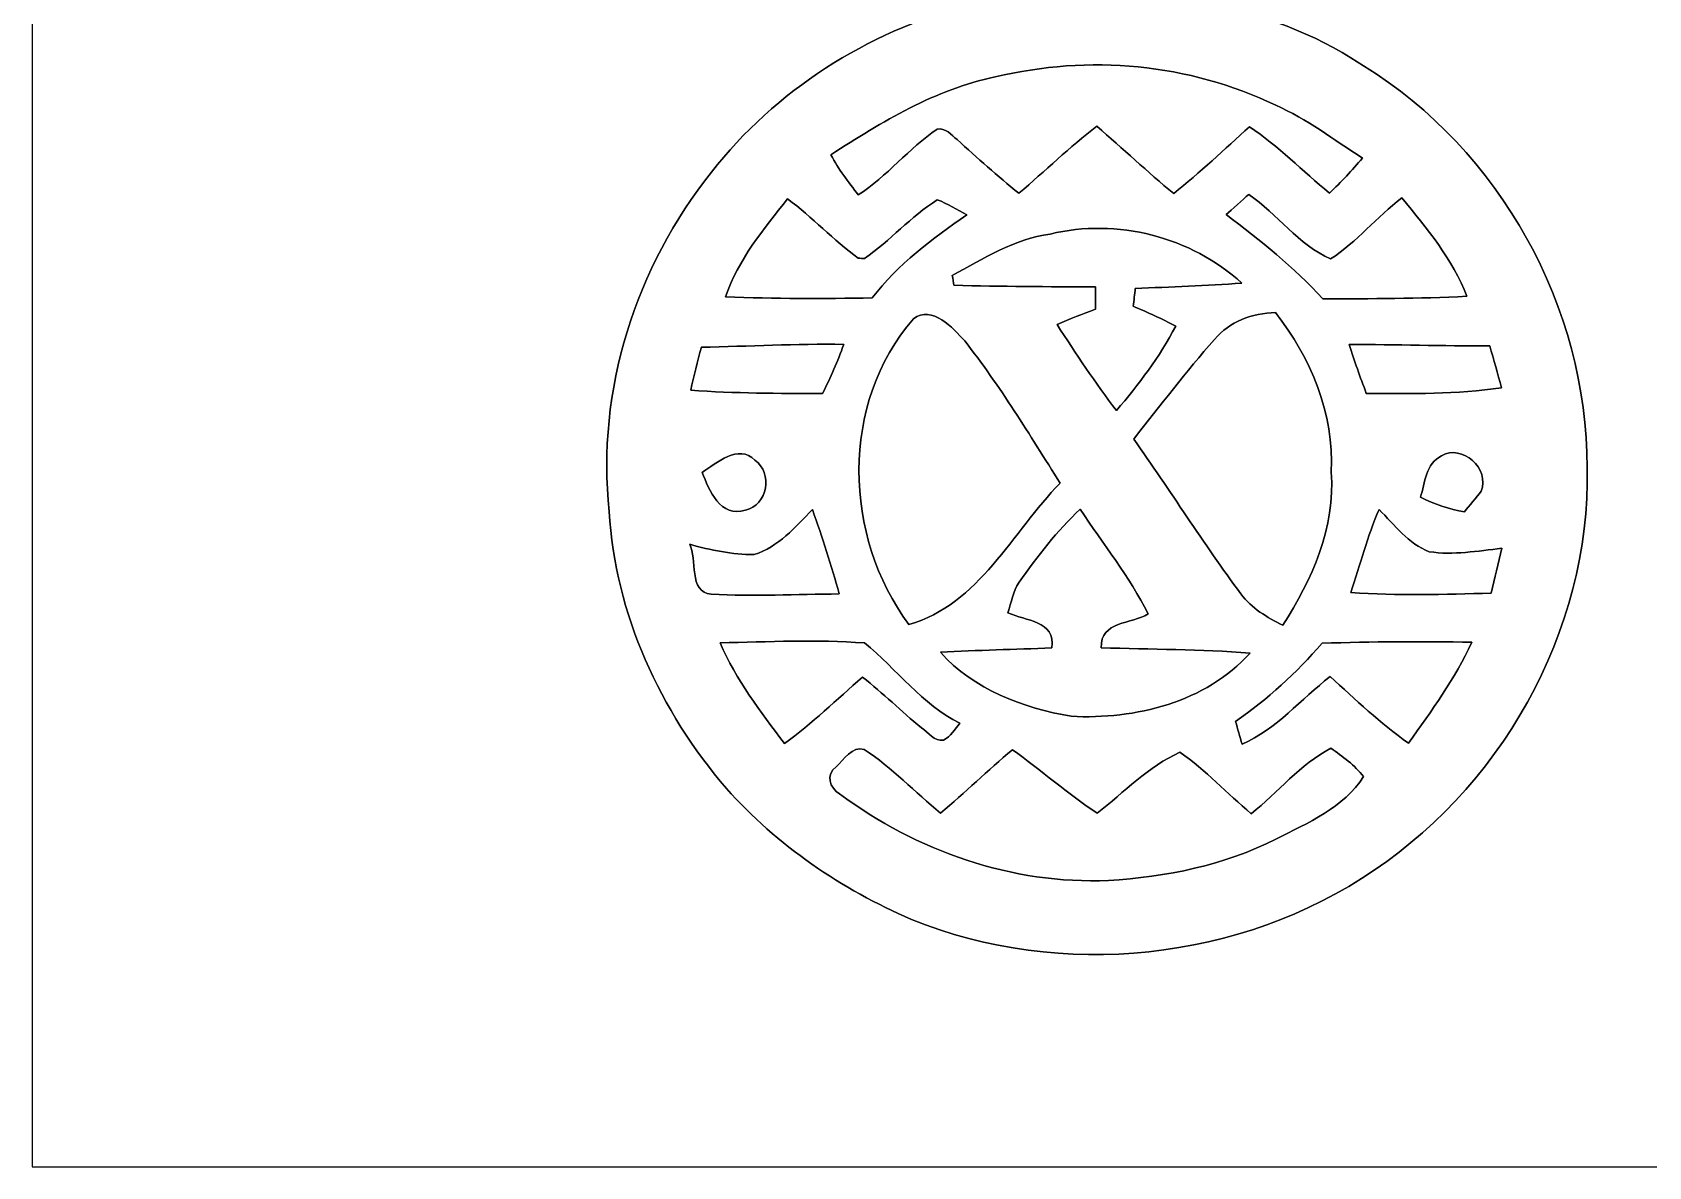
# Model space of a CAD drawing. Header units: centimetres. Extents: x -16.8 to 16.8, y -16.7 to 16.7.
# Drawn here: x -16.77 to -2.33, y -16.67 to -6.53 of the extents above; entities that cross this region are included whole.
import ezdxf

# ---------------------------------------------------------------- set-up
doc = ezdxf.new("R2010")
doc.units = ezdxf.units.CM
doc.header["$MEASUREMENT"] = 0
doc.layers.add('Layer 1', color=7, linetype='Continuous')

msp = doc.modelspace()

# ---------------------------------------------------------------- linework, layer by layer
at = {"layer": 'Layer 1', "color": 7}
for points, knots in [([(-16.77458, 16.66875), (-16.77458, 16.66875), (16.77458, 16.66875), (16.77458, 16.66875), (16.77458, 16.66875), (16.77458, 16.66875), (16.77458, -16.66875), (16.77458, -16.66875), (16.77458, -16.66875), (16.77458, -16.66875), (-16.77458, -16.66875), (-16.77458, -16.66875), (-16.77458, -16.66875), (-16.77458, -16.66875), (-16.77458, 16.66875), (-16.77458, 16.66875), (-16.77458, 16.66875), (-16.77458, 16.66875), (-16.77458, 16.66875), (-16.77458, 16.66875)], [0, 0, 0, 0, 0.16666667, 0.16666667, 0.16666667, 0.16666667, 0.33333333, 0.33333333, 0.33333333, 0.33333333, 0.5, 0.5, 0.5, 0.5, 0.66666667, 0.66666667, 0.66666667, 0.66666667, 1, 1, 1, 1]), ([(-7.36882, -3.67277), (-7.83978, -3.71193), (-8.25712, -4.19982), (-8.12871, -4.67607), (-8.12871, -4.67607), (-8.12377, -4.81824), (-7.99818, -4.97522), (-8.0899, -5.11422), (-8.0899, -5.11422), (-8.28111, -5.42607), (-8.15481, -5.80355), (-8.18974, -6.14539), (-8.18974, -6.14539), (-8.23066, -6.2357), (-8.33896, -6.25828), (-8.42292, -6.29038), (-8.42292, -6.29038), (-9.31545, -6.52674), (-10.13707, -7.04921), (-10.70575, -7.77981), (-10.70575, -7.77981), (-11.38132, -8.62189), (-11.73727, -9.73314), (-11.61909, -10.81158), (-11.61909, -10.81158), (-11.56758, -11.7281), (-11.16401, -12.59699), (-10.57275, -13.28914), (-10.57275, -13.28914), (-10.11767, -13.79643), (-9.54476, -14.19013), (-8.91963, -14.45789), (-8.91963, -14.45789), (-7.5819, -15.00117), (-5.9757, -14.83325), (-4.78331, -14.01833), (-4.78331, -14.01833), (-3.57434, -13.20165), (-2.80282, -11.75138), (-2.88502, -10.28453), (-2.88502, -10.28453), (-2.9277, -8.85225), (-3.75073, -7.47254), (-4.99392, -6.75852), (-4.99392, -6.75852), (-5.40138, -6.4897), (-5.88045, -6.37293), (-6.32954, -6.19725), (-6.32954, -6.19725), (-6.37117, -5.82295), (-6.21806, -5.36081), (-6.5024, -5.05495), (-6.5024, -5.05495), (-6.42479, -4.84787), (-6.32707, -4.63268), (-6.38175, -4.40584), (-6.38175, -4.40584), (-6.43255, -3.95005), (-6.92079, -3.6008), (-7.36882, -3.67277), (-7.36882, -3.67277), (-7.36882, -3.67277), (-7.36882, -3.67277), (-7.36882, -3.67277)], [0, 0, 0, 0, 0.05882353, 0.05882353, 0.05882353, 0.05882353, 0.11764706, 0.11764706, 0.11764706, 0.11764706, 0.17647059, 0.17647059, 0.17647059, 0.17647059, 0.23529412, 0.23529412, 0.23529412, 0.23529412, 0.29411765, 0.29411765, 0.29411765, 0.29411765, 0.35294118, 0.35294118, 0.35294118, 0.35294118, 0.41176471, 0.41176471, 0.41176471, 0.41176471, 0.47058824, 0.47058824, 0.47058824, 0.47058824, 0.52941176, 0.52941176, 0.52941176, 0.52941176, 0.58823529, 0.58823529, 0.58823529, 0.58823529, 0.64705882, 0.64705882, 0.64705882, 0.64705882, 0.70588235, 0.70588235, 0.70588235, 0.70588235, 0.76470588, 0.76470588, 0.76470588, 0.76470588, 0.82352941, 0.82352941, 0.82352941, 0.82352941, 0.88235294, 0.88235294, 0.88235294, 0.88235294, 1, 1, 1, 1]), ([(-8.16998, -6.92856), (-7.33672, -6.72641), (-6.43678, -6.80791), (-5.66314, -7.18079), (-5.66314, -7.18079), (-5.3848, -7.30321), (-5.14421, -7.49159), (-4.88844, -7.65316), (-4.88844, -7.65316), (-4.98193, -7.76217), (-5.07929, -7.86836), (-5.18442, -7.96678), (-5.18442, -7.96678), (-5.42255, -7.76852), (-5.64198, -7.54662), (-5.8988, -7.3727), (-5.8988, -7.3727), (-6.1214, -7.5752), (-6.34153, -7.78122), (-6.57543, -7.97101), (-6.57543, -7.97101), (-6.80861, -7.77522), (-7.03298, -7.56955), (-7.26158, -7.36882), (-7.26158, -7.36882), (-7.50605, -7.55403), (-7.72513, -7.76923), (-7.95831, -7.96749), (-7.95831, -7.96749), (-8.15058, -7.8165), (-8.33085, -7.6514), (-8.51147, -7.48736), (-8.51147, -7.48736), (-8.56262, -7.44679), (-8.61519, -7.37976), (-8.68927, -7.39352), (-8.68927, -7.39352), (-8.94221, -7.56849), (-9.13624, -7.81509), (-9.39447, -7.98301), (-9.39447, -7.98301), (-9.48161, -7.86659), (-9.57192, -7.75264), (-9.63859, -7.62318), (-9.63859, -7.62318), (-9.18351, -7.32896), (-8.70867, -7.03792), (-8.16998, -6.92856)], [0, 0, 0, 0, 0.07692308, 0.07692308, 0.07692308, 0.07692308, 0.15384615, 0.15384615, 0.15384615, 0.15384615, 0.23076923, 0.23076923, 0.23076923, 0.23076923, 0.30769231, 0.30769231, 0.30769231, 0.30769231, 0.38461538, 0.38461538, 0.38461538, 0.38461538, 0.46153846, 0.46153846, 0.46153846, 0.46153846, 0.53846154, 0.53846154, 0.53846154, 0.53846154, 0.61538462, 0.61538462, 0.61538462, 0.61538462, 0.69230769, 0.69230769, 0.69230769, 0.69230769, 0.76923077, 0.76923077, 0.76923077, 0.76923077, 0.84615385, 0.84615385, 0.84615385, 0.84615385, 1, 1, 1, 1]), ([(-10.02594, -8.01793), (-9.80475, -8.18127), (-9.61566, -8.38623), (-9.39412, -8.54816), (-9.39412, -8.54816), (-9.38001, -8.54886), (-9.35179, -8.55027), (-9.33803, -8.55063), (-9.33803, -8.55063), (-9.10908, -8.39117), (-8.92457, -8.17633), (-8.68821, -8.02675), (-8.68821, -8.02675), (-8.59473, -8.05886), (-8.51218, -8.1153), (-8.42469, -8.16151), (-8.42469, -8.16151), (-8.73372, -8.37565), (-9.03993, -8.60143), (-9.26924, -8.90376), (-9.26924, -8.90376), (-9.70598, -8.90976), (-10.14307, -8.91222), (-10.57945, -8.89247), (-10.57945, -8.89247), (-10.46798, -8.56192), (-10.23938, -8.28781), (-10.02594, -8.01793)], [0, 0, 0, 0, 0.125, 0.125, 0.125, 0.125, 0.25, 0.25, 0.25, 0.25, 0.375, 0.375, 0.375, 0.375, 0.5, 0.5, 0.5, 0.5, 0.625, 0.625, 0.625, 0.625, 0.75, 0.75, 0.75, 0.75, 1, 1, 1, 1]), ([(-5.9055, -7.97913), (-5.64903, -8.15199), (-5.45853, -8.42963), (-5.17419, -8.55521), (-5.17419, -8.55521), (-4.93959, -8.40211), (-4.76003, -8.17951), (-4.53743, -8.00982), (-4.53743, -8.00982), (-4.31341, -8.27899), (-4.08305, -8.55839), (-3.9557, -8.88859), (-3.9557, -8.88859), (-4.38468, -8.91011), (-4.81401, -8.90976), (-5.24298, -8.91293), (-5.24298, -8.91293), (-5.50228, -8.62859), (-5.80037, -8.38729), (-6.10764, -8.15869), (-6.10764, -8.15869), (-6.05719, -8.11354), (-5.9563, -8.02393), (-5.9055, -7.97913)], [0, 0, 0, 0, 0.14285714, 0.14285714, 0.14285714, 0.14285714, 0.28571429, 0.28571429, 0.28571429, 0.28571429, 0.42857143, 0.42857143, 0.42857143, 0.42857143, 0.57142857, 0.57142857, 0.57142857, 0.57142857, 0.71428571, 0.71428571, 0.71428571, 0.71428571, 1, 1, 1, 1]), ([(-7.67891, -8.33261), (-7.08343, -8.18691), (-6.41914, -8.35801), (-5.96688, -8.77076), (-5.96688, -8.77076), (-6.28368, -8.79581), (-6.60153, -8.80533), (-6.91903, -8.81768), (-6.91903, -8.81768), (-6.92503, -8.87095), (-6.93067, -8.92422), (-6.93667, -8.97819), (-6.93667, -8.97819), (-6.80896, -9.03429), (-6.67914, -9.08826), (-6.55743, -9.15705), (-6.55743, -9.15705), (-6.70172, -9.42904), (-6.88658, -9.67705), (-7.08731, -9.91023), (-7.08731, -9.91023), (-7.27463, -9.66117), (-7.44961, -9.40294), (-7.61753, -9.14118), (-7.61753, -9.14118), (-7.5057, -9.09002), (-7.39034, -9.0484), (-7.27569, -9.0043), (-7.27569, -9.0043), (-7.27393, -8.93798), (-7.27322, -8.8713), (-7.27287, -8.80533), (-7.27287, -8.80533), (-7.69514, -8.80251), (-8.11742, -8.80181), (-8.53899, -8.78981), (-8.53899, -8.78981), (-8.54287, -8.76794), (-8.55028, -8.7249), (-8.5538, -8.70303), (-8.5538, -8.70303), (-8.27546, -8.55169), (-7.99994, -8.37494), (-7.67891, -8.33261)], [0, 0, 0, 0, 0.08333333, 0.08333333, 0.08333333, 0.08333333, 0.16666667, 0.16666667, 0.16666667, 0.16666667, 0.25, 0.25, 0.25, 0.25, 0.33333333, 0.33333333, 0.33333333, 0.33333333, 0.41666667, 0.41666667, 0.41666667, 0.41666667, 0.5, 0.5, 0.5, 0.5, 0.58333333, 0.58333333, 0.58333333, 0.58333333, 0.66666667, 0.66666667, 0.66666667, 0.66666667, 0.75, 0.75, 0.75, 0.75, 0.83333333, 0.83333333, 0.83333333, 0.83333333, 1, 1, 1, 1]), ([(-8.90129, -9.09038), (-8.73548, -8.96514), (-8.54675, -9.17293), (-8.44233, -9.28829), (-8.44233, -9.28829), (-8.12765, -9.68904), (-7.86377, -10.12825), (-7.59072, -10.55793), (-7.59072, -10.55793), (-8.01758, -10.99644), (-8.31391, -11.64449), (-8.94151, -11.82264), (-8.94151, -11.82264), (-9.52818, -11.03383), (-9.55922, -9.84532), (-8.90129, -9.09038)], [0, 0, 0, 0, 0.2, 0.2, 0.2, 0.2, 0.4, 0.4, 0.4, 0.4, 0.6, 0.6, 0.6, 0.6, 1, 1, 1, 1]), ([(-6.2103, -9.27594), (-6.07448, -9.11119), (-5.87693, -9.03817), (-5.66667, -9.03499), (-5.66667, -9.03499), (-5.34811, -9.43716), (-5.14068, -9.93846), (-5.16749, -10.45916), (-5.16749, -10.45916), (-5.12763, -10.95481), (-5.34141, -11.42189), (-5.60105, -11.8297), (-5.60105, -11.8297), (-5.73969, -11.75808), (-5.88116, -11.67765), (-5.97464, -11.54889), (-5.97464, -11.54889), (-6.31049, -11.09909), (-6.60718, -10.62214), (-6.93314, -10.16564), (-6.93314, -10.16564), (-6.69643, -9.86614), (-6.46536, -9.56028), (-6.2103, -9.27594)], [0, 0, 0, 0, 0.14285714, 0.14285714, 0.14285714, 0.14285714, 0.28571429, 0.28571429, 0.28571429, 0.28571429, 0.42857143, 0.42857143, 0.42857143, 0.42857143, 0.57142857, 0.57142857, 0.57142857, 0.57142857, 0.71428571, 0.71428571, 0.71428571, 0.71428571, 1, 1, 1, 1]), ([(-10.79606, -9.34438), (-10.37202, -9.33591), (-9.94798, -9.31192), (-9.52359, -9.31862), (-9.52359, -9.31862), (-9.57721, -9.46926), (-9.64248, -9.61566), (-9.71303, -9.75889), (-9.71303, -9.75889), (-10.10603, -9.75607), (-10.49973, -9.75713), (-10.89166, -9.72785), (-10.89166, -9.72785), (-10.86203, -9.59944), (-10.82957, -9.47173), (-10.79606, -9.34438)], [0, 0, 0, 0, 0.2, 0.2, 0.2, 0.2, 0.4, 0.4, 0.4, 0.4, 0.6, 0.6, 0.6, 0.6, 1, 1, 1, 1]), ([(-5.00909, -9.31933), (-4.58964, -9.31898), (-4.17054, -9.33379), (-3.75109, -9.33132), (-3.75109, -9.33132), (-3.71404, -9.45586), (-3.68053, -9.58074), (-3.64596, -9.70668), (-3.64596, -9.70668), (-4.04601, -9.76595), (-4.4517, -9.75889), (-4.85458, -9.75642), (-4.85458, -9.75642), (-4.9089, -9.61143), (-4.96182, -9.46609), (-5.00909, -9.31933)], [0, 0, 0, 0, 0.2, 0.2, 0.2, 0.2, 0.4, 0.4, 0.4, 0.4, 0.6, 0.6, 0.6, 0.6, 1, 1, 1, 1]), ([(-10.7883, -10.46339), (-10.66165, -10.37872), (-10.46374, -10.20586), (-10.3184, -10.35297), (-10.3184, -10.35297), (-10.1533, -10.46621), (-10.20445, -10.7569), (-10.40236, -10.79959), (-10.40236, -10.79959), (-10.62567, -10.87332), (-10.72833, -10.61861), (-10.7883, -10.46339)], [0, 0, 0, 0, 0.25, 0.25, 0.25, 0.25, 0.5, 0.5, 0.5, 0.5, 1, 1, 1, 1]), ([(-4.18253, -10.31487), (-3.99909, -10.20657), (-3.74756, -10.42846), (-3.82729, -10.63166), (-3.82729, -10.63166), (-3.86468, -10.67752), (-3.93982, -10.76925), (-3.97722, -10.81511), (-3.97722, -10.81511), (-4.1148, -10.79218), (-4.24568, -10.74843), (-4.36986, -10.68458), (-4.36986, -10.68458), (-4.33246, -10.55899), (-4.32047, -10.38013), (-4.18253, -10.31487)], [0, 0, 0, 0, 0.2, 0.2, 0.2, 0.2, 0.4, 0.4, 0.4, 0.4, 0.6, 0.6, 0.6, 0.6, 1, 1, 1, 1]), ([(-10.32475, -11.19752), (-10.10814, -11.12943), (-9.95609, -10.95304), (-9.80334, -10.79535), (-9.80334, -10.79535), (-9.71479, -11.04336), (-9.63401, -11.29524), (-9.56451, -11.54959), (-9.56451, -11.54959), (-9.94551, -11.55136), (-10.32722, -11.57182), (-10.70751, -11.551), (-10.70751, -11.551), (-10.91459, -11.53442), (-10.83239, -11.23491), (-10.90013, -11.1058), (-10.90013, -11.1058), (-10.71245, -11.15836), (-10.52054, -11.19752), (-10.32475, -11.19752)], [0, 0, 0, 0, 0.16666667, 0.16666667, 0.16666667, 0.16666667, 0.33333333, 0.33333333, 0.33333333, 0.33333333, 0.5, 0.5, 0.5, 0.5, 0.66666667, 0.66666667, 0.66666667, 0.66666667, 1, 1, 1, 1]), ([(-7.95726, -11.44482), (-7.79357, -11.21198), (-7.61753, -10.98621), (-7.4108, -10.79041), (-7.4108, -10.79041), (-7.20796, -11.10156), (-6.97124, -11.39437), (-6.80332, -11.72739), (-6.80332, -11.72739), (-6.95219, -11.82123), (-7.23159, -11.78877), (-7.22277, -12.03007), (-7.22277, -12.03007), (-6.77933, -12.04666), (-6.33483, -12.04242), (-5.89209, -12.0777), (-5.89209, -12.0777), (-6.29109, -12.51973), (-6.91727, -12.67213), (-7.49229, -12.6432), (-7.49229, -12.6432), (-7.92304, -12.56806), (-8.36119, -12.40437), (-8.66034, -12.071), (-8.66034, -12.071), (-8.32873, -12.05159), (-7.99677, -12.04489), (-7.6648, -12.03184), (-7.6648, -12.03184), (-7.63058, -11.78137), (-7.90046, -11.79512), (-8.05639, -11.71751), (-8.05639, -11.71751), (-8.02534, -11.62367), (-8.01299, -11.52666), (-7.95726, -11.44482)], [0, 0, 0, 0, 0.1, 0.1, 0.1, 0.1, 0.2, 0.2, 0.2, 0.2, 0.3, 0.3, 0.3, 0.3, 0.4, 0.4, 0.4, 0.4, 0.5, 0.5, 0.5, 0.5, 0.6, 0.6, 0.6, 0.6, 0.7, 0.7, 0.7, 0.7, 0.8, 0.8, 0.8, 0.8, 1, 1, 1, 1]), ([(-4.74028, -10.79394), (-4.60234, -10.93047), (-4.47957, -11.10333), (-4.29154, -11.17177), (-4.29154, -11.17177), (-4.07741, -11.20528), (-3.85798, -11.16471), (-3.64419, -11.14143), (-3.64419, -11.14143), (-3.67524, -11.27443), (-3.70593, -11.40813), (-3.73733, -11.54218), (-3.73733, -11.54218), (-4.15608, -11.55206), (-4.57588, -11.56794), (-4.99392, -11.53548), (-4.99392, -11.53548), (-4.90714, -11.28854), (-4.84611, -11.03348), (-4.74028, -10.79394)], [0, 0, 0, 0, 0.16666667, 0.16666667, 0.16666667, 0.16666667, 0.33333333, 0.33333333, 0.33333333, 0.33333333, 0.5, 0.5, 0.5, 0.5, 0.66666667, 0.66666667, 0.66666667, 0.66666667, 1, 1, 1, 1]), ([(-10.62849, -11.98598), (-10.19845, -11.97751), (-9.76665, -11.95458), (-9.33732, -11.98739), (-9.33732, -11.98739), (-9.05122, -12.2234), (-8.82438, -12.53455), (-8.48607, -12.70564), (-8.48607, -12.70564), (-8.53158, -12.7568), (-8.56686, -12.82594), (-8.63212, -12.85557), (-8.63212, -12.85557), (-8.71573, -12.87216), (-8.76759, -12.78326), (-8.83003, -12.74621), (-8.83003, -12.74621), (-9.00783, -12.59769), (-9.17575, -12.43753), (-9.35567, -12.29219), (-9.35567, -12.29219), (-9.58638, -12.49257), (-9.80652, -12.7067), (-10.05381, -12.88697), (-10.05381, -12.88697), (-10.2683, -12.60228), (-10.48773, -12.31618), (-10.62849, -11.98598)], [0, 0, 0, 0, 0.125, 0.125, 0.125, 0.125, 0.25, 0.25, 0.25, 0.25, 0.375, 0.375, 0.375, 0.375, 0.5, 0.5, 0.5, 0.5, 0.625, 0.625, 0.625, 0.625, 0.75, 0.75, 0.75, 0.75, 1, 1, 1, 1]), ([(-5.25039, -11.99056), (-4.80413, -11.97398), (-4.35751, -11.97222), (-3.91125, -11.98174), (-3.91125, -11.98174), (-4.06047, -12.30454), (-4.27249, -12.59346), (-4.4771, -12.88274), (-4.4771, -12.88274), (-4.72934, -12.7067), (-4.95088, -12.49327), (-5.17843, -12.2876), (-5.17843, -12.2876), (-5.43807, -12.4908), (-5.65679, -12.75786), (-5.96441, -12.89262), (-5.96441, -12.89262), (-5.98417, -12.82382), (-6.00357, -12.75609), (-6.02262, -12.68801), (-6.02262, -12.68801), (-5.73652, -12.48974), (-5.47723, -12.25409), (-5.25039, -11.99056)], [0, 0, 0, 0, 0.14285714, 0.14285714, 0.14285714, 0.14285714, 0.28571429, 0.28571429, 0.28571429, 0.28571429, 0.42857143, 0.42857143, 0.42857143, 0.42857143, 0.57142857, 0.57142857, 0.57142857, 0.57142857, 0.71428571, 0.71428571, 0.71428571, 0.71428571, 1, 1, 1, 1]), ([(-9.59026, -13.0937), (-9.52147, -13.03373), (-9.45056, -12.90567), (-9.34156, -12.93848), (-9.34156, -12.93848), (-9.09285, -13.10146), (-8.88859, -13.32124), (-8.65893, -13.50892), (-8.65893, -13.50892), (-8.44162, -13.32406), (-8.23666, -13.1251), (-8.01723, -12.94236), (-8.01723, -12.94236), (-7.76076, -13.12545), (-7.52228, -13.33429), (-7.25946, -13.50927), (-7.25946, -13.50927), (-7.01851, -13.32301), (-6.80085, -13.08947), (-6.52004, -12.96494), (-6.52004, -12.96494), (-6.29003, -13.12616), (-6.09565, -13.33041), (-5.88363, -13.51386), (-5.88363, -13.51386), (-5.64339, -13.32265), (-5.44513, -13.07218), (-5.17137, -12.92789), (-5.17137, -12.92789), (-5.06659, -13.00162), (-4.95864, -13.07888), (-4.87927, -13.18119), (-4.87927, -13.18119), (-5.05248, -13.45918), (-5.37986, -13.5957), (-5.66173, -13.74105), (-5.66173, -13.74105), (-6.12599, -13.97564), (-6.64245, -14.07901), (-7.15857, -14.11005), (-7.15857, -14.11005), (-8.01934, -14.14886), (-8.87413, -13.84617), (-9.56063, -13.33606), (-9.56063, -13.33606), (-9.64918, -13.28526), (-9.69081, -13.16143), (-9.59026, -13.0937)], [0, 0, 0, 0, 0.07692308, 0.07692308, 0.07692308, 0.07692308, 0.15384615, 0.15384615, 0.15384615, 0.15384615, 0.23076923, 0.23076923, 0.23076923, 0.23076923, 0.30769231, 0.30769231, 0.30769231, 0.30769231, 0.38461538, 0.38461538, 0.38461538, 0.38461538, 0.46153846, 0.46153846, 0.46153846, 0.46153846, 0.53846154, 0.53846154, 0.53846154, 0.53846154, 0.61538462, 0.61538462, 0.61538462, 0.61538462, 0.69230769, 0.69230769, 0.69230769, 0.69230769, 0.76923077, 0.76923077, 0.76923077, 0.76923077, 0.84615385, 0.84615385, 0.84615385, 0.84615385, 1, 1, 1, 1])]:
    msp.add_open_spline(points, degree=3, knots=knots, dxfattribs=at)
at = {"layer": 'Layer 1', "color": 250}
for points, knots in [([(-7.36882, -3.67277), (-6.92079, -3.6008), (-6.43255, -3.95005), (-6.38175, -4.40584), (-6.38175, -4.40584), (-6.32707, -4.63268), (-6.42479, -4.84787), (-6.5024, -5.05495), (-6.5024, -5.05495), (-6.21806, -5.36081), (-6.37117, -5.82295), (-6.32954, -6.19725), (-6.32954, -6.19725), (-5.88045, -6.37293), (-5.40138, -6.4897), (-4.99392, -6.75852), (-4.99392, -6.75852), (-3.75073, -7.47254), (-2.9277, -8.85225), (-2.88502, -10.28453), (-2.88502, -10.28453), (-2.80282, -11.75138), (-3.57434, -13.20165), (-4.78331, -14.01833), (-4.78331, -14.01833), (-5.9757, -14.83325), (-7.5819, -15.00117), (-8.91963, -14.45789), (-8.91963, -14.45789), (-9.54476, -14.19013), (-10.11767, -13.79643), (-10.57275, -13.28914), (-10.57275, -13.28914), (-11.16401, -12.59699), (-11.56758, -11.7281), (-11.61909, -10.81158), (-11.61909, -10.81158), (-11.73727, -9.73314), (-11.38132, -8.62189), (-10.70575, -7.77981), (-10.70575, -7.77981), (-10.13707, -7.04921), (-9.31545, -6.52674), (-8.42292, -6.29038), (-8.42292, -6.29038), (-8.33896, -6.25828), (-8.23066, -6.2357), (-8.18974, -6.14539), (-8.18974, -6.14539), (-8.15481, -5.80355), (-8.28111, -5.42607), (-8.0899, -5.11422), (-8.0899, -5.11422), (-7.99818, -4.97522), (-8.12377, -4.81824), (-8.12871, -4.67607), (-8.12871, -4.67607), (-8.25712, -4.19982), (-7.83978, -3.71193), (-7.36882, -3.67277), (-7.36882, -3.67277), (-7.36882, -3.67277), (-7.36882, -3.67277), (-7.36882, -3.67277)], [0, 0, 0, 0, 0.05882353, 0.05882353, 0.05882353, 0.05882353, 0.11764706, 0.11764706, 0.11764706, 0.11764706, 0.17647059, 0.17647059, 0.17647059, 0.17647059, 0.23529412, 0.23529412, 0.23529412, 0.23529412, 0.29411765, 0.29411765, 0.29411765, 0.29411765, 0.35294118, 0.35294118, 0.35294118, 0.35294118, 0.41176471, 0.41176471, 0.41176471, 0.41176471, 0.47058824, 0.47058824, 0.47058824, 0.47058824, 0.52941176, 0.52941176, 0.52941176, 0.52941176, 0.58823529, 0.58823529, 0.58823529, 0.58823529, 0.64705882, 0.64705882, 0.64705882, 0.64705882, 0.70588235, 0.70588235, 0.70588235, 0.70588235, 0.76470588, 0.76470588, 0.76470588, 0.76470588, 0.82352941, 0.82352941, 0.82352941, 0.82352941, 0.88235294, 0.88235294, 0.88235294, 0.88235294, 1, 1, 1, 1]), ([(-8.16998, -6.92856), (-8.70867, -7.03792), (-9.18351, -7.32896), (-9.63859, -7.62318), (-9.63859, -7.62318), (-9.57192, -7.75264), (-9.48161, -7.86659), (-9.39447, -7.98301), (-9.39447, -7.98301), (-9.13624, -7.81509), (-8.94221, -7.56849), (-8.68927, -7.39352), (-8.68927, -7.39352), (-8.61519, -7.37976), (-8.56262, -7.44679), (-8.51147, -7.48736), (-8.51147, -7.48736), (-8.33085, -7.6514), (-8.15058, -7.8165), (-7.95831, -7.96749), (-7.95831, -7.96749), (-7.72513, -7.76923), (-7.50605, -7.55403), (-7.26158, -7.36882), (-7.26158, -7.36882), (-7.03298, -7.56955), (-6.80861, -7.77522), (-6.57543, -7.97101), (-6.57543, -7.97101), (-6.34153, -7.78122), (-6.1214, -7.5752), (-5.8988, -7.3727), (-5.8988, -7.3727), (-5.64198, -7.54662), (-5.42255, -7.76852), (-5.18442, -7.96678), (-5.18442, -7.96678), (-5.07929, -7.86836), (-4.98193, -7.76217), (-4.88844, -7.65316), (-4.88844, -7.65316), (-5.14421, -7.49159), (-5.3848, -7.30321), (-5.66314, -7.18079), (-5.66314, -7.18079), (-6.43678, -6.80791), (-7.33672, -6.72641), (-8.16998, -6.92856), (-8.16998, -6.92856), (-8.16998, -6.92856), (-8.16998, -6.92856), (-8.16998, -6.92856)], [0, 0, 0, 0, 0.07142857, 0.07142857, 0.07142857, 0.07142857, 0.14285714, 0.14285714, 0.14285714, 0.14285714, 0.21428571, 0.21428571, 0.21428571, 0.21428571, 0.28571429, 0.28571429, 0.28571429, 0.28571429, 0.35714286, 0.35714286, 0.35714286, 0.35714286, 0.42857143, 0.42857143, 0.42857143, 0.42857143, 0.5, 0.5, 0.5, 0.5, 0.57142857, 0.57142857, 0.57142857, 0.57142857, 0.64285714, 0.64285714, 0.64285714, 0.64285714, 0.71428571, 0.71428571, 0.71428571, 0.71428571, 0.78571429, 0.78571429, 0.78571429, 0.78571429, 0.85714286, 0.85714286, 0.85714286, 0.85714286, 1, 1, 1, 1]), ([(-10.02594, -8.01793), (-10.23938, -8.28781), (-10.46798, -8.56192), (-10.57945, -8.89247), (-10.57945, -8.89247), (-10.14307, -8.91222), (-9.70598, -8.90976), (-9.26924, -8.90376), (-9.26924, -8.90376), (-9.03993, -8.60143), (-8.73372, -8.37565), (-8.42469, -8.16151), (-8.42469, -8.16151), (-8.51218, -8.1153), (-8.59473, -8.05886), (-8.68821, -8.02675), (-8.68821, -8.02675), (-8.92457, -8.17633), (-9.10908, -8.39117), (-9.33803, -8.55063), (-9.33803, -8.55063), (-9.35179, -8.55027), (-9.38001, -8.54886), (-9.39412, -8.54816), (-9.39412, -8.54816), (-9.61566, -8.38623), (-9.80475, -8.18127), (-10.02594, -8.01793), (-10.02594, -8.01793), (-10.02594, -8.01793), (-10.02594, -8.01793), (-10.02594, -8.01793)], [0, 0, 0, 0, 0.11111111, 0.11111111, 0.11111111, 0.11111111, 0.22222222, 0.22222222, 0.22222222, 0.22222222, 0.33333333, 0.33333333, 0.33333333, 0.33333333, 0.44444444, 0.44444444, 0.44444444, 0.44444444, 0.55555556, 0.55555556, 0.55555556, 0.55555556, 0.66666667, 0.66666667, 0.66666667, 0.66666667, 0.77777778, 0.77777778, 0.77777778, 0.77777778, 1, 1, 1, 1]), ([(-5.9055, -7.97913), (-5.9563, -8.02393), (-6.05719, -8.11354), (-6.10764, -8.15869), (-6.10764, -8.15869), (-5.80037, -8.38729), (-5.50228, -8.62859), (-5.24298, -8.91293), (-5.24298, -8.91293), (-4.81401, -8.90976), (-4.38468, -8.91011), (-3.9557, -8.88859), (-3.9557, -8.88859), (-4.08305, -8.55839), (-4.31341, -8.27899), (-4.53743, -8.00982), (-4.53743, -8.00982), (-4.76003, -8.17951), (-4.93959, -8.40211), (-5.17419, -8.55521), (-5.17419, -8.55521), (-5.45853, -8.42963), (-5.64903, -8.15199), (-5.9055, -7.97913), (-5.9055, -7.97913), (-5.9055, -7.97913), (-5.9055, -7.97913), (-5.9055, -7.97913)], [0, 0, 0, 0, 0.125, 0.125, 0.125, 0.125, 0.25, 0.25, 0.25, 0.25, 0.375, 0.375, 0.375, 0.375, 0.5, 0.5, 0.5, 0.5, 0.625, 0.625, 0.625, 0.625, 0.75, 0.75, 0.75, 0.75, 1, 1, 1, 1]), ([(-7.67891, -8.33261), (-7.99994, -8.37494), (-8.27546, -8.55169), (-8.5538, -8.70303), (-8.5538, -8.70303), (-8.55028, -8.7249), (-8.54287, -8.76794), (-8.53899, -8.78981), (-8.53899, -8.78981), (-8.11742, -8.80181), (-7.69514, -8.80251), (-7.27287, -8.80533), (-7.27287, -8.80533), (-7.27322, -8.8713), (-7.27393, -8.93798), (-7.27569, -9.0043), (-7.27569, -9.0043), (-7.39034, -9.0484), (-7.5057, -9.09002), (-7.61753, -9.14118), (-7.61753, -9.14118), (-7.44961, -9.40294), (-7.27463, -9.66117), (-7.08731, -9.91023), (-7.08731, -9.91023), (-6.88658, -9.67705), (-6.70172, -9.42904), (-6.55743, -9.15705), (-6.55743, -9.15705), (-6.67914, -9.08826), (-6.80896, -9.03429), (-6.93667, -8.97819), (-6.93667, -8.97819), (-6.93067, -8.92422), (-6.92503, -8.87095), (-6.91903, -8.81768), (-6.91903, -8.81768), (-6.60153, -8.80533), (-6.28368, -8.79581), (-5.96688, -8.77076), (-5.96688, -8.77076), (-6.41914, -8.35801), (-7.08343, -8.18691), (-7.67891, -8.33261), (-7.67891, -8.33261), (-7.67891, -8.33261), (-7.67891, -8.33261), (-7.67891, -8.33261)], [0, 0, 0, 0, 0.07692308, 0.07692308, 0.07692308, 0.07692308, 0.15384615, 0.15384615, 0.15384615, 0.15384615, 0.23076923, 0.23076923, 0.23076923, 0.23076923, 0.30769231, 0.30769231, 0.30769231, 0.30769231, 0.38461538, 0.38461538, 0.38461538, 0.38461538, 0.46153846, 0.46153846, 0.46153846, 0.46153846, 0.53846154, 0.53846154, 0.53846154, 0.53846154, 0.61538462, 0.61538462, 0.61538462, 0.61538462, 0.69230769, 0.69230769, 0.69230769, 0.69230769, 0.76923077, 0.76923077, 0.76923077, 0.76923077, 0.84615385, 0.84615385, 0.84615385, 0.84615385, 1, 1, 1, 1]), ([(-8.90129, -9.09038), (-9.55922, -9.84532), (-9.52818, -11.03383), (-8.94151, -11.82264), (-8.94151, -11.82264), (-8.31391, -11.64449), (-8.01758, -10.99644), (-7.59072, -10.55793), (-7.59072, -10.55793), (-7.86377, -10.12825), (-8.12765, -9.68904), (-8.44233, -9.28829), (-8.44233, -9.28829), (-8.54675, -9.17293), (-8.73548, -8.96514), (-8.90129, -9.09038), (-8.90129, -9.09038), (-8.90129, -9.09038), (-8.90129, -9.09038), (-8.90129, -9.09038)], [0, 0, 0, 0, 0.16666667, 0.16666667, 0.16666667, 0.16666667, 0.33333333, 0.33333333, 0.33333333, 0.33333333, 0.5, 0.5, 0.5, 0.5, 0.66666667, 0.66666667, 0.66666667, 0.66666667, 1, 1, 1, 1]), ([(-6.2103, -9.27594), (-6.46536, -9.56028), (-6.69643, -9.86614), (-6.93314, -10.16564), (-6.93314, -10.16564), (-6.60718, -10.62214), (-6.31049, -11.09909), (-5.97464, -11.54889), (-5.97464, -11.54889), (-5.88116, -11.67765), (-5.73969, -11.75808), (-5.60105, -11.8297), (-5.60105, -11.8297), (-5.34141, -11.42189), (-5.12763, -10.95481), (-5.16749, -10.45916), (-5.16749, -10.45916), (-5.14068, -9.93846), (-5.34811, -9.43716), (-5.66667, -9.03499), (-5.66667, -9.03499), (-5.87693, -9.03817), (-6.07448, -9.11119), (-6.2103, -9.27594), (-6.2103, -9.27594), (-6.2103, -9.27594), (-6.2103, -9.27594), (-6.2103, -9.27594)], [0, 0, 0, 0, 0.125, 0.125, 0.125, 0.125, 0.25, 0.25, 0.25, 0.25, 0.375, 0.375, 0.375, 0.375, 0.5, 0.5, 0.5, 0.5, 0.625, 0.625, 0.625, 0.625, 0.75, 0.75, 0.75, 0.75, 1, 1, 1, 1]), ([(-10.79606, -9.34438), (-10.82957, -9.47173), (-10.86203, -9.59944), (-10.89166, -9.72785), (-10.89166, -9.72785), (-10.49973, -9.75713), (-10.10603, -9.75607), (-9.71303, -9.75889), (-9.71303, -9.75889), (-9.64248, -9.61566), (-9.57721, -9.46926), (-9.52359, -9.31862), (-9.52359, -9.31862), (-9.94798, -9.31192), (-10.37202, -9.33591), (-10.79606, -9.34438), (-10.79606, -9.34438), (-10.79606, -9.34438), (-10.79606, -9.34438), (-10.79606, -9.34438)], [0, 0, 0, 0, 0.16666667, 0.16666667, 0.16666667, 0.16666667, 0.33333333, 0.33333333, 0.33333333, 0.33333333, 0.5, 0.5, 0.5, 0.5, 0.66666667, 0.66666667, 0.66666667, 0.66666667, 1, 1, 1, 1]), ([(-5.00909, -9.31933), (-4.96182, -9.46609), (-4.9089, -9.61143), (-4.85458, -9.75642), (-4.85458, -9.75642), (-4.4517, -9.75889), (-4.04601, -9.76595), (-3.64596, -9.70668), (-3.64596, -9.70668), (-3.68053, -9.58074), (-3.71404, -9.45586), (-3.75109, -9.33132), (-3.75109, -9.33132), (-4.17054, -9.33379), (-4.58964, -9.31898), (-5.00909, -9.31933), (-5.00909, -9.31933), (-5.00909, -9.31933), (-5.00909, -9.31933), (-5.00909, -9.31933)], [0, 0, 0, 0, 0.16666667, 0.16666667, 0.16666667, 0.16666667, 0.33333333, 0.33333333, 0.33333333, 0.33333333, 0.5, 0.5, 0.5, 0.5, 0.66666667, 0.66666667, 0.66666667, 0.66666667, 1, 1, 1, 1]), ([(-10.7883, -10.46339), (-10.72833, -10.61861), (-10.62567, -10.87332), (-10.40236, -10.79959), (-10.40236, -10.79959), (-10.20445, -10.7569), (-10.1533, -10.46621), (-10.3184, -10.35297), (-10.3184, -10.35297), (-10.46374, -10.20586), (-10.66165, -10.37872), (-10.7883, -10.46339), (-10.7883, -10.46339), (-10.7883, -10.46339), (-10.7883, -10.46339), (-10.7883, -10.46339)], [0, 0, 0, 0, 0.2, 0.2, 0.2, 0.2, 0.4, 0.4, 0.4, 0.4, 0.6, 0.6, 0.6, 0.6, 1, 1, 1, 1]), ([(-4.18253, -10.31487), (-4.32047, -10.38013), (-4.33246, -10.55899), (-4.36986, -10.68458), (-4.36986, -10.68458), (-4.24568, -10.74843), (-4.1148, -10.79218), (-3.97722, -10.81511), (-3.97722, -10.81511), (-3.93982, -10.76925), (-3.86468, -10.67752), (-3.82729, -10.63166), (-3.82729, -10.63166), (-3.74756, -10.42846), (-3.99909, -10.20657), (-4.18253, -10.31487), (-4.18253, -10.31487), (-4.18253, -10.31487), (-4.18253, -10.31487), (-4.18253, -10.31487)], [0, 0, 0, 0, 0.16666667, 0.16666667, 0.16666667, 0.16666667, 0.33333333, 0.33333333, 0.33333333, 0.33333333, 0.5, 0.5, 0.5, 0.5, 0.66666667, 0.66666667, 0.66666667, 0.66666667, 1, 1, 1, 1]), ([(-10.32475, -11.19752), (-10.52054, -11.19752), (-10.71245, -11.15836), (-10.90013, -11.1058), (-10.90013, -11.1058), (-10.83239, -11.23491), (-10.91459, -11.53442), (-10.70751, -11.551), (-10.70751, -11.551), (-10.32722, -11.57182), (-9.94551, -11.55136), (-9.56451, -11.54959), (-9.56451, -11.54959), (-9.63401, -11.29524), (-9.71479, -11.04336), (-9.80334, -10.79535), (-9.80334, -10.79535), (-9.95609, -10.95304), (-10.10814, -11.12943), (-10.32475, -11.19752), (-10.32475, -11.19752), (-10.32475, -11.19752), (-10.32475, -11.19752), (-10.32475, -11.19752)], [0, 0, 0, 0, 0.14285714, 0.14285714, 0.14285714, 0.14285714, 0.28571429, 0.28571429, 0.28571429, 0.28571429, 0.42857143, 0.42857143, 0.42857143, 0.42857143, 0.57142857, 0.57142857, 0.57142857, 0.57142857, 0.71428571, 0.71428571, 0.71428571, 0.71428571, 1, 1, 1, 1]), ([(-7.95726, -11.44482), (-8.01299, -11.52666), (-8.02534, -11.62367), (-8.05639, -11.71751), (-8.05639, -11.71751), (-7.90046, -11.79512), (-7.63058, -11.78137), (-7.6648, -12.03184), (-7.6648, -12.03184), (-7.99677, -12.04489), (-8.32873, -12.05159), (-8.66034, -12.071), (-8.66034, -12.071), (-8.36119, -12.40437), (-7.92304, -12.56806), (-7.49229, -12.6432), (-7.49229, -12.6432), (-6.91727, -12.67213), (-6.29109, -12.51973), (-5.89209, -12.0777), (-5.89209, -12.0777), (-6.33483, -12.04242), (-6.77933, -12.04666), (-7.22277, -12.03007), (-7.22277, -12.03007), (-7.23159, -11.78877), (-6.95219, -11.82123), (-6.80332, -11.72739), (-6.80332, -11.72739), (-6.97124, -11.39437), (-7.20796, -11.10156), (-7.4108, -10.79041), (-7.4108, -10.79041), (-7.61753, -10.98621), (-7.79357, -11.21198), (-7.95726, -11.44482), (-7.95726, -11.44482), (-7.95726, -11.44482), (-7.95726, -11.44482), (-7.95726, -11.44482)], [0, 0, 0, 0, 0.09090909, 0.09090909, 0.09090909, 0.09090909, 0.18181818, 0.18181818, 0.18181818, 0.18181818, 0.27272727, 0.27272727, 0.27272727, 0.27272727, 0.36363636, 0.36363636, 0.36363636, 0.36363636, 0.45454545, 0.45454545, 0.45454545, 0.45454545, 0.54545455, 0.54545455, 0.54545455, 0.54545455, 0.63636364, 0.63636364, 0.63636364, 0.63636364, 0.72727273, 0.72727273, 0.72727273, 0.72727273, 0.81818182, 0.81818182, 0.81818182, 0.81818182, 1, 1, 1, 1]), ([(-4.74028, -10.79394), (-4.84611, -11.03348), (-4.90714, -11.28854), (-4.99392, -11.53548), (-4.99392, -11.53548), (-4.57588, -11.56794), (-4.15608, -11.55206), (-3.73733, -11.54218), (-3.73733, -11.54218), (-3.70593, -11.40813), (-3.67524, -11.27443), (-3.64419, -11.14143), (-3.64419, -11.14143), (-3.85798, -11.16471), (-4.07741, -11.20528), (-4.29154, -11.17177), (-4.29154, -11.17177), (-4.47957, -11.10333), (-4.60234, -10.93047), (-4.74028, -10.79394), (-4.74028, -10.79394), (-4.74028, -10.79394), (-4.74028, -10.79394), (-4.74028, -10.79394)], [0, 0, 0, 0, 0.14285714, 0.14285714, 0.14285714, 0.14285714, 0.28571429, 0.28571429, 0.28571429, 0.28571429, 0.42857143, 0.42857143, 0.42857143, 0.42857143, 0.57142857, 0.57142857, 0.57142857, 0.57142857, 0.71428571, 0.71428571, 0.71428571, 0.71428571, 1, 1, 1, 1]), ([(-10.62849, -11.98598), (-10.48773, -12.31618), (-10.2683, -12.60228), (-10.05381, -12.88697), (-10.05381, -12.88697), (-9.80652, -12.7067), (-9.58638, -12.49257), (-9.35567, -12.29219), (-9.35567, -12.29219), (-9.17575, -12.43753), (-9.00783, -12.59769), (-8.83003, -12.74621), (-8.83003, -12.74621), (-8.76759, -12.78326), (-8.71573, -12.87216), (-8.63212, -12.85557), (-8.63212, -12.85557), (-8.56686, -12.82594), (-8.53158, -12.7568), (-8.48607, -12.70564), (-8.48607, -12.70564), (-8.82438, -12.53455), (-9.05122, -12.2234), (-9.33732, -11.98739), (-9.33732, -11.98739), (-9.76665, -11.95458), (-10.19845, -11.97751), (-10.62849, -11.98598), (-10.62849, -11.98598), (-10.62849, -11.98598), (-10.62849, -11.98598), (-10.62849, -11.98598)], [0, 0, 0, 0, 0.11111111, 0.11111111, 0.11111111, 0.11111111, 0.22222222, 0.22222222, 0.22222222, 0.22222222, 0.33333333, 0.33333333, 0.33333333, 0.33333333, 0.44444444, 0.44444444, 0.44444444, 0.44444444, 0.55555556, 0.55555556, 0.55555556, 0.55555556, 0.66666667, 0.66666667, 0.66666667, 0.66666667, 0.77777778, 0.77777778, 0.77777778, 0.77777778, 1, 1, 1, 1]), ([(-5.25039, -11.99056), (-5.47723, -12.25409), (-5.73652, -12.48974), (-6.02262, -12.68801), (-6.02262, -12.68801), (-6.00357, -12.75609), (-5.98417, -12.82382), (-5.96441, -12.89262), (-5.96441, -12.89262), (-5.65679, -12.75786), (-5.43807, -12.4908), (-5.17843, -12.2876), (-5.17843, -12.2876), (-4.95088, -12.49327), (-4.72934, -12.7067), (-4.4771, -12.88274), (-4.4771, -12.88274), (-4.27249, -12.59346), (-4.06047, -12.30454), (-3.91125, -11.98174), (-3.91125, -11.98174), (-4.35751, -11.97222), (-4.80413, -11.97398), (-5.25039, -11.99056), (-5.25039, -11.99056), (-5.25039, -11.99056), (-5.25039, -11.99056), (-5.25039, -11.99056)], [0, 0, 0, 0, 0.125, 0.125, 0.125, 0.125, 0.25, 0.25, 0.25, 0.25, 0.375, 0.375, 0.375, 0.375, 0.5, 0.5, 0.5, 0.5, 0.625, 0.625, 0.625, 0.625, 0.75, 0.75, 0.75, 0.75, 1, 1, 1, 1]), ([(-9.59026, -13.0937), (-9.69081, -13.16143), (-9.64918, -13.28526), (-9.56063, -13.33606), (-9.56063, -13.33606), (-8.87413, -13.84617), (-8.01934, -14.14886), (-7.15857, -14.11005), (-7.15857, -14.11005), (-6.64245, -14.07901), (-6.12599, -13.97564), (-5.66173, -13.74105), (-5.66173, -13.74105), (-5.37986, -13.5957), (-5.05248, -13.45918), (-4.87927, -13.18119), (-4.87927, -13.18119), (-4.95864, -13.07888), (-5.06659, -13.00162), (-5.17137, -12.92789), (-5.17137, -12.92789), (-5.44513, -13.07218), (-5.64339, -13.32265), (-5.88363, -13.51386), (-5.88363, -13.51386), (-6.09565, -13.33041), (-6.29003, -13.12616), (-6.52004, -12.96494), (-6.52004, -12.96494), (-6.80085, -13.08947), (-7.01851, -13.32301), (-7.25946, -13.50927), (-7.25946, -13.50927), (-7.52228, -13.33429), (-7.76076, -13.12545), (-8.01723, -12.94236), (-8.01723, -12.94236), (-8.23666, -13.1251), (-8.44162, -13.32406), (-8.65893, -13.50892), (-8.65893, -13.50892), (-8.88859, -13.32124), (-9.09285, -13.10146), (-9.34156, -12.93848), (-9.34156, -12.93848), (-9.45056, -12.90567), (-9.52147, -13.03373), (-9.59026, -13.0937)], [0, 0, 0, 0, 0.07692308, 0.07692308, 0.07692308, 0.07692308, 0.15384615, 0.15384615, 0.15384615, 0.15384615, 0.23076923, 0.23076923, 0.23076923, 0.23076923, 0.30769231, 0.30769231, 0.30769231, 0.30769231, 0.38461538, 0.38461538, 0.38461538, 0.38461538, 0.46153846, 0.46153846, 0.46153846, 0.46153846, 0.53846154, 0.53846154, 0.53846154, 0.53846154, 0.61538462, 0.61538462, 0.61538462, 0.61538462, 0.69230769, 0.69230769, 0.69230769, 0.69230769, 0.76923077, 0.76923077, 0.76923077, 0.76923077, 0.84615385, 0.84615385, 0.84615385, 0.84615385, 1, 1, 1, 1])]:
    msp.add_open_spline(points, degree=3, knots=knots, dxfattribs=at)

doc.saveas('drawing.dxf')
